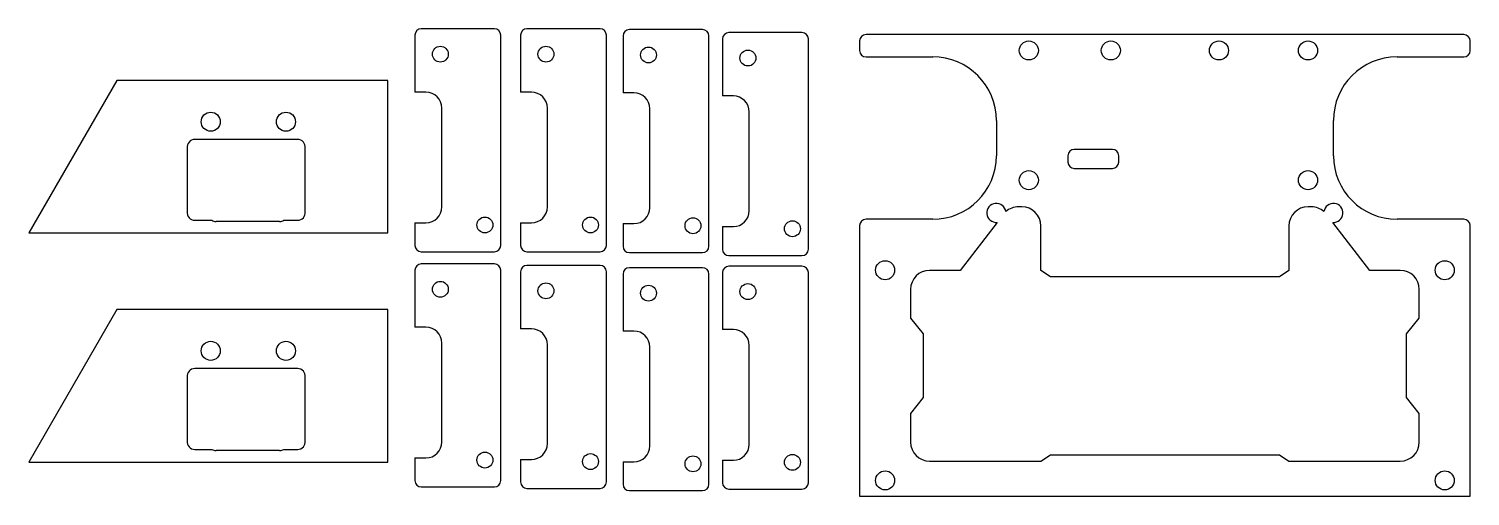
# Model space of a CAD drawing. Header units: millimetres. Extents: x 5 to 231, y 137 to 211.
import ezdxf

# ---------------------------------------------------------------- set-up
doc = ezdxf.new("R2010")
doc.units = ezdxf.units.MM

msp = doc.modelspace()

# ---------------------------------------------------------------- linework, layer by layer
at = {"color": 7, "linetype": 'Continuous', "lineweight": 25}
for p, q in [((65.27, 209.71), (65.27, 200.74)), ((77.77, 210.71), (66.27, 210.71)), ((78.77, 176.63), (78.77, 209.71)), ((81.87, 209.71), (81.87, 200.74)), ((94.37, 210.71), (82.87, 210.71)), ((95.37, 176.63), (95.37, 209.71)), ((97.99, 209.59), (97.99, 200.62)), ((110.49, 210.59), (98.99, 210.59)), ((111.49, 176.51), (111.49, 209.59)), ((113.63, 209.11), (113.63, 200.14)), ((126.13, 210.11), (114.63, 210.11)), ((127.13, 176.04), (127.13, 209.11)), ((135.2, 208.8), (135.2, 207.28)), ((230.2, 209.8), (136.2, 209.8)), ((231.2, 207.28), (231.2, 208.8)), ((136.2, 206.28), (146.7, 206.28)), ((219.7, 206.28), (230.2, 206.28)), ((18.42, 202.6), (4.56, 178.59)), ((60.99, 202.6), (18.42, 202.6)), ((60.99, 178.59), (60.99, 202.6)), ((66.99, 200.74), (65.27, 200.74)), ((83.59, 200.74), (81.87, 200.74)), ((99.71, 200.62), (97.99, 200.62)), ((115.35, 200.14), (113.63, 200.14)), ((69.49, 182.68), (69.49, 198.24)), ((86.09, 182.68), (86.09, 198.24)), ((102.21, 182.56), (102.21, 198.12)), ((117.85, 182.09), (117.85, 197.64)), ((156.7, 196.28), (156.7, 190.75)), ((209.7, 190.75), (209.7, 196.28)), ((46.83, 193.3), (30.65, 193.3)), ((29.46, 191.96), (29.46, 181.94)), ((48.02, 181.93), (48.02, 191.96)), ((167.95, 190.74), (167.95, 189.74)), ((174.95, 191.74), (168.95, 191.74)), ((175.95, 189.74), (175.95, 190.74)), ((168.95, 188.74), (174.95, 188.74)), ((160.7, 182.71), (160.17, 182.71)), ((206.22, 182.71), (205.7, 182.71)), ((30.65, 180.59), (33.33, 180.59)), ((43.99, 180.39), (33.99, 180.39)), ((44.65, 180.59), (46.83, 180.59)), ((65.27, 180.18), (66.99, 180.18)), ((65.27, 180.18), (65.27, 176.63)), ((81.87, 180.18), (83.59, 180.18)), ((81.87, 180.18), (81.87, 176.63)), ((97.99, 180.06), (99.71, 180.06)), ((97.99, 180.06), (97.99, 176.51)), ((113.63, 179.59), (115.35, 179.59)), ((113.63, 179.59), (113.63, 176.04)), ((135.2, 179.75), (135.2, 137.19)), ((146.7, 180.75), (136.2, 180.75)), ((156.81, 180.26), (150.99, 172.71)), ((163.7, 172.71), (163.7, 179.71)), ((202.7, 179.71), (202.7, 172.71)), ((215.41, 172.71), (209.59, 180.26)), ((230.2, 180.75), (219.7, 180.75)), ((231.2, 137.19), (231.2, 179.75)), ((4.56, 178.59), (60.99, 178.59)), ((66.27, 175.63), (77.77, 175.63)), ((82.87, 175.63), (94.37, 175.63)), ((98.99, 175.51), (110.49, 175.51)), ((114.63, 175.04), (126.13, 175.04)), ((65.27, 172.73), (65.27, 163.76)), ((77.77, 173.73), (66.27, 173.73)), ((78.77, 139.65), (78.77, 172.73)), ((81.87, 172.49), (81.87, 163.52)), ((94.37, 173.49), (82.87, 173.49)), ((95.37, 139.42), (95.37, 172.49)), ((110.49, 173.13), (98.99, 173.13)), ((113.63, 172.37), (113.63, 163.4)), ((126.13, 173.37), (114.63, 173.37)), ((127.13, 139.3), (127.13, 172.37)), ((150.99, 172.71), (146.2, 172.71)), ((165.2, 171.71), (163.7, 172.71)), ((202.7, 172.71), (201.2, 171.71)), ((220.2, 172.71), (215.41, 172.71)), ((97.99, 172.13), (97.99, 163.16)), ((111.49, 139.06), (111.49, 172.13)), ((201.2, 171.71), (165.2, 171.71)), ((143.2, 169.71), (143.2, 165.21)), ((223.2, 165.21), (223.2, 169.71)), ((18.42, 166.56), (4.56, 142.55)), ((60.99, 166.56), (18.42, 166.56)), ((60.99, 142.55), (60.99, 166.56)), ((66.99, 163.76), (65.27, 163.76)), ((83.59, 163.52), (81.87, 163.52)), ((115.35, 163.4), (113.63, 163.4)), ((143.2, 165.21), (145.2, 162.71)), ((221.2, 162.71), (223.2, 165.21)), ((69.49, 145.7), (69.49, 161.26)), ((86.09, 145.46), (86.09, 161.02)), ((99.71, 163.16), (97.99, 163.16)), ((145.2, 162.71), (145.2, 152.71)), ((221.2, 152.71), (221.2, 162.71)), ((102.21, 145.11), (102.21, 160.66)), ((117.85, 145.34), (117.85, 160.9)), ((46.83, 157.27), (30.65, 157.27)), ((29.46, 155.92), (29.46, 145.9)), ((48.02, 145.9), (48.02, 155.92)), ((145.2, 152.71), (143.2, 150.21)), ((223.2, 150.21), (221.2, 152.71)), ((143.2, 150.21), (143.2, 145.71)), ((223.2, 145.71), (223.2, 150.21)), ((30.65, 144.55), (33.33, 144.55)), ((43.99, 144.35), (33.99, 144.35)), ((44.65, 144.55), (46.83, 144.55)), ((65.27, 143.2), (66.99, 143.2)), ((65.27, 143.2), (65.27, 139.65)), ((81.87, 142.96), (83.59, 142.96)), ((81.87, 142.96), (81.87, 139.42)), ((113.63, 142.84), (115.35, 142.84)), ((113.63, 142.84), (113.63, 139.3)), ((163.7, 142.71), (165.2, 143.71)), ((165.2, 143.71), (201.2, 143.71)), ((201.2, 143.71), (202.7, 142.71)), ((4.56, 142.55), (60.99, 142.55)), ((97.99, 142.61), (99.71, 142.61)), ((97.99, 142.61), (97.99, 139.06)), ((146.2, 142.71), (163.7, 142.71)), ((202.7, 142.71), (220.2, 142.71)), ((66.27, 138.65), (77.77, 138.65)), ((82.87, 138.42), (94.37, 138.42)), ((114.63, 138.3), (126.13, 138.3)), ((98.99, 138.06), (110.49, 138.06)), ((135.2, 137.19), (231.2, 137.19))]:
    msp.add_line(p, q, dxfattribs=at)
for centre, radius in [((161.8, 207.3), 1.5), ((174.7, 207.3), 1.5), ((191.7, 207.3), 1.5), ((205.7, 207.3), 1.5), ((69.27, 206.71), 1.25), ((85.87, 206.71), 1.25), ((101.99, 206.59), 1.25), ((117.63, 206.11), 1.25), ((33.16, 196.09), 1.5), ((44.99, 196.09), 1.5), ((161.8, 186.9), 1.5), ((205.7, 186.9), 1.5), ((76.27, 179.85), 1.25), ((92.87, 179.85), 1.25), ((108.99, 179.73), 1.25), ((124.63, 179.26), 1.25), ((139.2, 172.73), 1.5), ((227.2, 172.73), 1.5), ((69.27, 169.73), 1.25), ((85.87, 169.49), 1.25), ((101.99, 169.13), 1.25), ((117.63, 169.37), 1.25), ((33.16, 160.05), 1.5), ((44.99, 160.05), 1.5), ((76.27, 142.87), 1.25), ((92.87, 142.63), 1.25), ((108.99, 142.28), 1.25), ((124.63, 142.51), 1.25), ((139.2, 139.67), 1.5), ((227.2, 139.67), 1.5)]:
    msp.add_circle(centre, radius, dxfattribs=at)
for centre, radius, start, end in [((66.27, 209.71), 1, 90, 180), ((77.77, 209.71), 1, 0, 90), ((82.87, 209.71), 1, 90, 180), ((94.37, 209.71), 1, 0, 90), ((98.99, 209.59), 1, 90, 180), ((110.49, 209.59), 1, 0, 90), ((114.63, 209.11), 1, 90, 180), ((126.13, 209.11), 1, 0, 90), ((136.2, 208.8), 1, 90, 180), ((230.2, 208.8), 1, 0, 90), ((136.2, 207.28), 1, 180, 270), ((146.7, 196.28), 10, 0, 90), ((219.7, 196.28), 10, 90, 180), ((230.2, 207.28), 1, 270, 0), ((66.99, 198.24), 2.5, 0, 90), ((83.59, 198.24), 2.5, 0, 90), ((99.71, 198.12), 2.5, 0, 90), ((115.35, 197.64), 2.5, 0, 90), ((30.65, 192.1), 1.2, 90.3268, 186.8408), ((46.83, 192.1), 1.2, 353.0222, 89.8366), ((146.7, 190.75), 10, 270, 0), ((168.95, 190.74), 1, 90, 180), ((174.95, 190.74), 1, 0, 90), ((219.7, 190.75), 10, 180, 270), ((168.95, 189.74), 1, 180, 270), ((174.95, 189.74), 1, 270, 0), ((30.65, 181.79), 1.2, 173.0215, 269.6732), ((46.83, 181.79), 1.2, 270.1634, 6.84), ((66.99, 182.68), 2.5, 270, 0), ((83.59, 182.68), 2.5, 270, 0), ((99.71, 182.56), 2.5, 270, 0), ((115.35, 182.09), 2.5, 270, 0), ((156.7, 181.75), 1.5, 7.5903, 274.3441), ((160.17, 179.71), 3, 90, 131.5199), ((160.7, 179.71), 3, 0, 90), ((205.7, 179.71), 3, 90, 180), ((206.22, 179.71), 3, 48.4801, 90), ((209.7, 181.75), 1.5, 265.6559, 172.4097), ((33.99, 181.59), 1.2, 236.4427, 270), ((43.99, 181.59), 1.2, 270, 303.5573), ((136.2, 179.75), 1, 90, 180), ((230.2, 179.75), 1, 0, 90), ((66.27, 176.63), 1, 180, 270), ((77.77, 176.63), 1, 270, 0), ((82.87, 176.63), 1, 180, 270), ((94.37, 176.63), 1, 270, 0), ((98.99, 176.51), 1, 180, 270), ((110.49, 176.51), 1, 270, 0), ((114.63, 176.04), 1, 180, 270), ((126.13, 176.04), 1, 270, 0), ((66.27, 172.73), 1, 90, 180), ((77.77, 172.73), 1, 0, 90), ((82.87, 172.49), 1, 90, 180), ((94.37, 172.49), 1, 0, 90), ((98.99, 172.13), 1, 90, 180), ((110.49, 172.13), 1, 0, 90), ((114.63, 172.37), 1, 90, 180), ((126.13, 172.37), 1, 0, 90), ((146.2, 169.71), 3, 90, 180), ((220.2, 169.71), 3, 0, 90), ((66.99, 161.26), 2.5, 0, 90), ((83.59, 161.02), 2.5, 0, 90), ((115.35, 160.9), 2.5, 0, 90), ((99.71, 160.66), 2.5, 0, 90), ((30.65, 156.07), 1.2, 90.3268, 186.8408), ((46.83, 156.07), 1.2, 353.0222, 89.8366), ((30.65, 145.75), 1.2, 173.0215, 269.6732), ((46.83, 145.75), 1.2, 270.1634, 6.84), ((66.99, 145.7), 2.5, 270, 0), ((83.59, 145.46), 2.5, 270, 0), ((99.71, 145.11), 2.5, 270, 0), ((115.35, 145.34), 2.5, 270, 0), ((146.2, 145.71), 3, 180, 270), ((220.2, 145.71), 3, 270, 0), ((33.99, 145.55), 1.2, 236.4427, 270), ((43.99, 145.55), 1.2, 270, 303.5573), ((66.27, 139.65), 1, 180, 270), ((77.77, 139.65), 1, 270, 0), ((82.87, 139.42), 1, 180, 270), ((94.37, 139.42), 1, 270, 0), ((98.99, 139.06), 1, 180, 270), ((110.49, 139.06), 1, 270, 0), ((114.63, 139.3), 1, 180, 270), ((126.13, 139.3), 1, 270, 0)]:
    msp.add_arc(centre, radius, start, end, dxfattribs=at)

doc.saveas('drawing.dxf')
